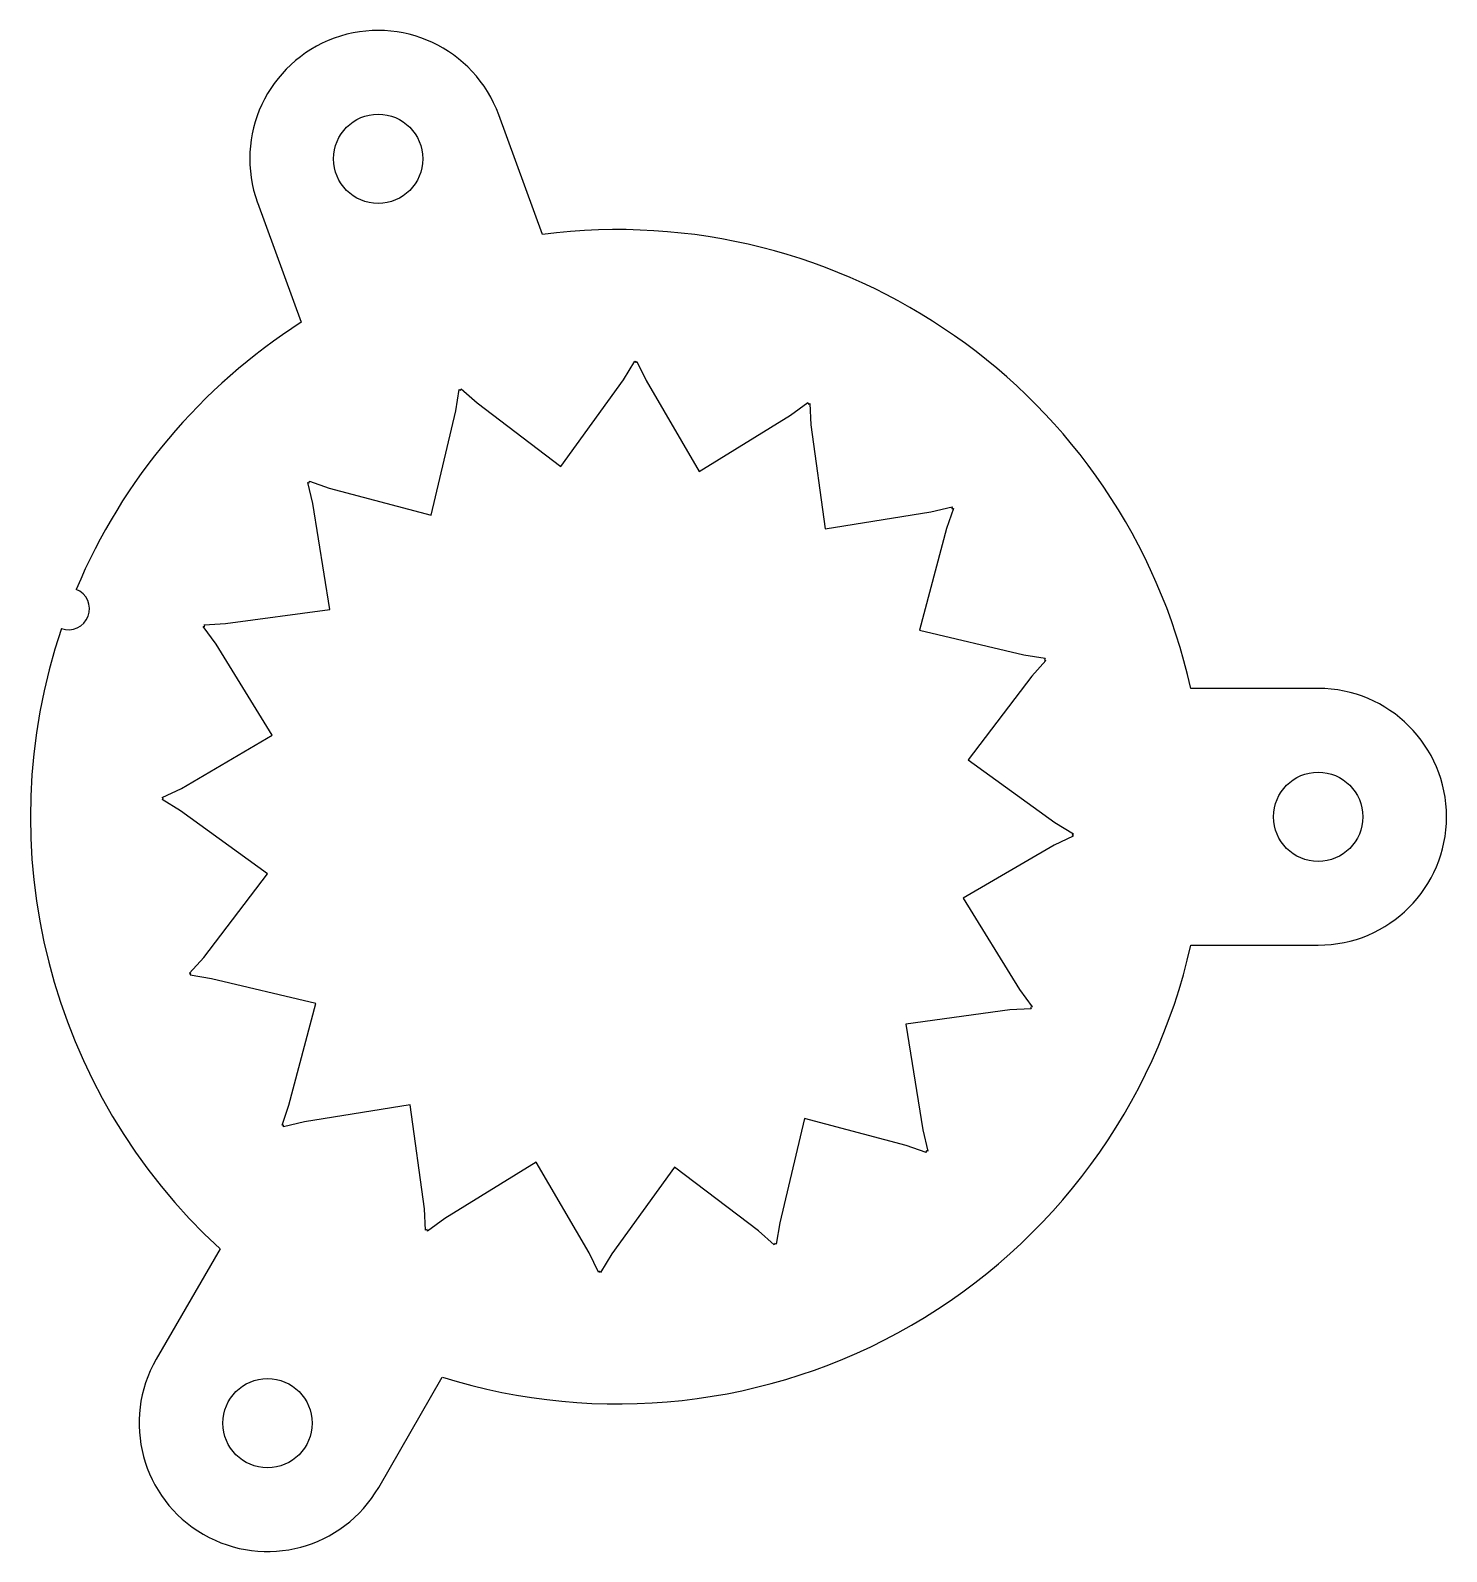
# Model space of a CAD drawing. Header units: millimetres. Extents: x -42 to 59, y -53 to 56.
import ezdxf

# ---------------------------------------------------------------- set-up
doc = ezdxf.new("R2010")
doc.units = ezdxf.units.MM

msp = doc.modelspace()

# ---------------------------------------------------------------- linework, layer by layer
for p, q in [((-5.4, 41.74), (-8.52, 50.32)), ((-25.81, 44.03), (-22.69, 35.45)), ((0.42, 31.33), (1.23, 32.66)), ((1.23, 32.66), (1.3, 32.57)), ((1.3, 32.57), (1.38, 32.64)), ((1.38, 32.64), (2.04, 31.27)), ((-11.61, 29.11), (-11.36, 30.64)), ((-11.36, 30.64), (-11.27, 30.59)), ((-11.27, 30.59), (-11.21, 30.69)), ((-11.21, 30.69), (-10.08, 29.67)), ((-4.08, 25.11), (0.42, 31.33)), ((2.04, 31.27), (5.84, 24.76)), ((-10.08, 29.67), (-4.08, 25.11)), ((12.38, 28.79), (13.63, 29.7)), ((13.63, 29.7), (13.66, 29.59)), ((13.66, 29.59), (13.77, 29.63)), ((13.77, 29.63), (13.85, 28.11)), ((-13.38, 21.63), (-11.61, 29.11)), ((5.84, 24.76), (12.38, 28.79)), ((13.85, 28.11), (14.87, 20.64)), ((-22.11, 23.95), (-22.1, 24.06)), ((-22.1, 24.06), (-20.67, 23.56)), ((-21.86, 22.45), (-22.22, 23.96)), ((-22.22, 23.96), (-22.11, 23.95)), ((-20.67, 23.56), (-13.38, 21.63)), ((-20.64, 14.87), (-21.86, 22.45)), ((14.87, 20.64), (22.45, 21.86)), ((22.45, 21.86), (23.96, 22.22)), ((24.06, 22.1), (23.56, 20.67)), ((23.96, 22.22), (23.95, 22.11)), ((23.95, 22.11), (24.06, 22.1)), ((23.56, 20.67), (21.63, 13.38)), ((-28.11, 13.85), (-20.64, 14.87)), ((-29.7, 13.63), (-29.59, 13.66)), ((-28.79, 12.38), (-29.7, 13.63)), ((-29.63, 13.77), (-28.11, 13.85)), ((-29.59, 13.66), (-29.63, 13.77)), ((21.63, 13.38), (29.11, 11.61)), ((-24.76, 5.84), (-28.79, 12.38)), ((29.11, 11.61), (30.64, 11.36)), ((30.69, 11.21), (29.67, 10.08)), ((30.64, 11.36), (30.59, 11.27)), ((30.59, 11.27), (30.69, 11.21)), ((29.67, 10.08), (25.11, 4.08)), ((50.2, 9.2), (41.07, 9.2)), ((-31.27, 2.04), (-24.76, 5.84)), ((25.11, 4.08), (31.33, -0.42)), ((-32.66, 1.23), (-32.57, 1.3)), ((-31.33, 0.42), (-32.66, 1.23)), ((-32.64, 1.38), (-31.27, 2.04)), ((-32.57, 1.3), (-32.64, 1.38)), ((-25.11, -4.08), (-31.33, 0.42)), ((31.33, -0.42), (32.66, -1.23)), ((31.27, -2.04), (24.76, -5.84)), ((32.64, -1.38), (31.27, -2.04)), ((32.66, -1.23), (32.57, -1.3)), ((32.57, -1.3), (32.64, -1.38)), ((-29.67, -10.08), (-25.11, -4.08)), ((24.76, -5.84), (28.79, -12.38)), ((41.07, -9.2), (50.2, -9.2)), ((-30.69, -11.21), (-29.67, -10.08)), ((-30.59, -11.27), (-30.69, -11.21)), ((-30.64, -11.36), (-30.59, -11.27)), ((-29.11, -11.61), (-30.64, -11.36)), ((-21.63, -13.38), (-29.11, -11.61)), ((28.79, -12.38), (29.7, -13.63)), ((-23.56, -20.67), (-21.63, -13.38)), ((28.11, -13.85), (20.64, -14.87)), ((29.63, -13.77), (28.11, -13.85)), ((29.7, -13.63), (29.59, -13.66)), ((29.59, -13.66), (29.63, -13.77)), ((20.64, -14.87), (21.86, -22.45)), ((-24.06, -22.1), (-23.56, -20.67)), ((-14.87, -20.64), (-22.45, -21.86)), ((-13.85, -28.11), (-14.87, -20.64)), ((13.38, -21.63), (11.61, -29.11)), ((20.67, -23.56), (13.38, -21.63)), ((-23.95, -22.11), (-24.06, -22.1)), ((-22.45, -21.86), (-23.96, -22.22)), ((-23.96, -22.22), (-23.95, -22.11)), ((21.86, -22.45), (22.22, -23.96)), ((22.1, -24.06), (20.67, -23.56)), ((22.11, -23.95), (22.1, -24.06)), ((22.22, -23.96), (22.11, -23.95)), ((-5.84, -24.76), (-12.38, -28.79)), ((-2.04, -31.27), (-5.84, -24.76)), ((4.08, -25.11), (-0.42, -31.33)), ((10.08, -29.67), (4.08, -25.11)), ((-13.77, -29.63), (-13.85, -28.11)), ((-12.38, -28.79), (-13.63, -29.7)), ((11.61, -29.11), (11.36, -30.64)), ((-13.66, -29.59), (-13.77, -29.63)), ((-13.63, -29.7), (-13.66, -29.59)), ((11.21, -30.69), (10.08, -29.67)), ((-28.5, -30.97), (-33.07, -38.87)), ((-1.38, -32.64), (-2.04, -31.27)), ((-0.42, -31.33), (-1.23, -32.66)), ((11.27, -30.59), (11.21, -30.69)), ((11.36, -30.64), (11.27, -30.59)), ((-1.3, -32.57), (-1.38, -32.64)), ((-1.23, -32.66), (-1.3, -32.57)), ((-17.13, -48.07), (-12.57, -40.17))]:
    msp.add_line(p, q)
for centre in [(-17.17, 47.17), (50.2, 0), (-25.1, -43.47)]:
    msp.add_circle(centre, 3.2)
for centre, radius, start, end in [((-17.17, 47.17), 9.2, 20, 200), ((0, 0), 42.09, 12.6257, 97.3743), ((0, 0), 42.09, 122.6257, 157.208), ((-39.36, 14.91), 1.5, 250.271, 428.229), ((0, 0), 42.09, 161.292, 227.3743), ((50.2, 0), 9.2, -90, 90), ((0, 0), 42.09, 252.6257, 347.3743), ((-25.1, -43.47), 9.2, 150, 330)]:
    msp.add_arc(centre, radius, start, end)

doc.saveas('drawing.dxf')
